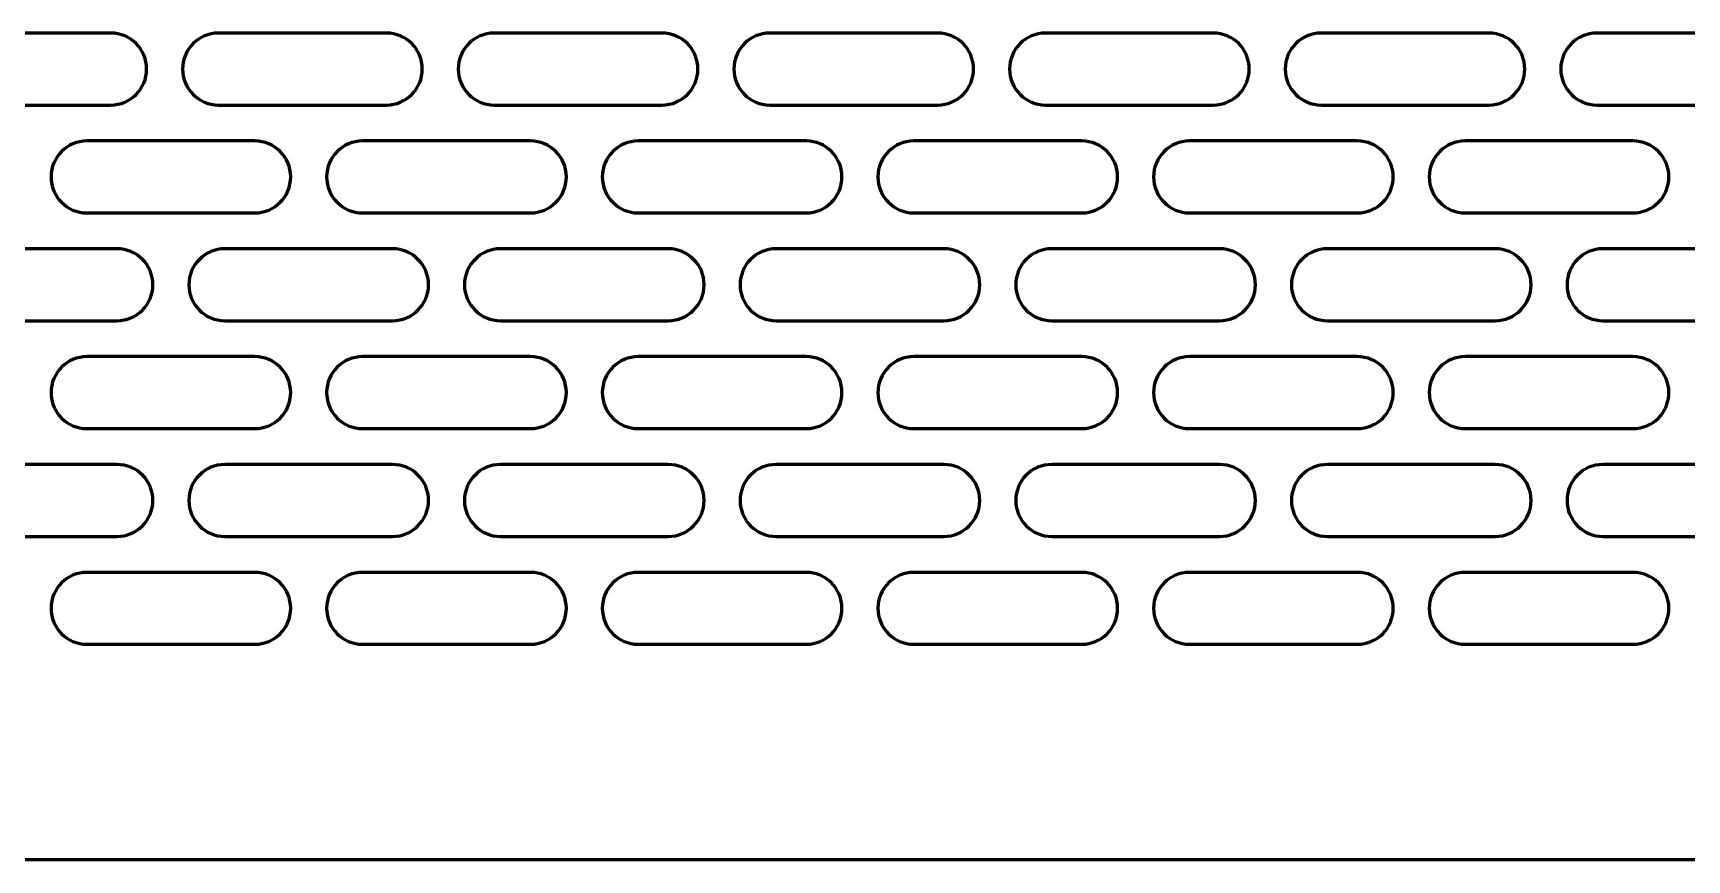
# Model space of a CAD drawing. Header units: millimetres. Extents: x -218 to 987, y 3 to 153.
# Drawn here: x 73.9 to 211.9, y 2.8 to 71.8 of the extents above; entities that cross this region are included whole.
import ezdxf

# ---------------------------------------------------------------- set-up
doc = ezdxf.new("R2010")
doc.units = ezdxf.units.MM
doc.linetypes.add('K5LT_BASIC', pattern=[0])
doc.layers.add('Системный слой', color=7, linetype='Continuous')

# ---------------------------------------------------------------- blocks, each defined once
blk = doc.blocks.new('U0')
at = {"layer": 'Системный слой', "color": 5, "linetype": 'K5LT_BASIC', "lineweight": 60, "true_color": 0x0000ff}
blk.add_line((986.88, 2.82), (-218.12, 2.82), dxfattribs=at)
blk = doc.blocks.new('U580')
at = {"layer": 'Системный слой', "color": 5, "linetype": 'K5LT_BASIC', "lineweight": 60, "true_color": 0x0000ff}
for p, q in [((207.38, 26.82), (193.38, 26.82)), ((193.38, 20.82), (207.38, 20.82))]:
    blk.add_line(p, q, dxfattribs=at)
for centre, start, end in [((193.38, 23.82), 90, 270), ((207.38, 23.82), 270, 90)]:
    blk.add_arc(centre, 3, start, end, dxfattribs=at)
blk = doc.blocks.new('U581')
at = {"layer": 'Системный слой', "color": 5, "linetype": 'K5LT_BASIC', "lineweight": 60, "true_color": 0x0000ff}
for p, q in [((184.38, 26.82), (170.38, 26.82)), ((170.38, 20.82), (184.38, 20.82))]:
    blk.add_line(p, q, dxfattribs=at)
for centre, start, end in [((170.38, 23.82), 90, 270), ((184.38, 23.82), 270, 90)]:
    blk.add_arc(centre, 3, start, end, dxfattribs=at)
blk = doc.blocks.new('U582')
at = {"layer": 'Системный слой', "color": 5, "linetype": 'K5LT_BASIC', "lineweight": 60, "true_color": 0x0000ff}
for p, q in [((161.38, 26.82), (147.38, 26.82)), ((147.38, 20.82), (161.38, 20.82))]:
    blk.add_line(p, q, dxfattribs=at)
for centre, start, end in [((147.38, 23.82), 90, 270), ((161.38, 23.82), 270, 90)]:
    blk.add_arc(centre, 3, start, end, dxfattribs=at)
blk = doc.blocks.new('U583')
at = {"layer": 'Системный слой', "color": 5, "linetype": 'K5LT_BASIC', "lineweight": 60, "true_color": 0x0000ff}
for p, q in [((138.38, 26.82), (124.38, 26.82)), ((124.38, 20.82), (138.38, 20.82))]:
    blk.add_line(p, q, dxfattribs=at)
for centre, start, end in [((124.38, 23.82), 90, 270), ((138.38, 23.82), 270, 90)]:
    blk.add_arc(centre, 3, start, end, dxfattribs=at)
blk = doc.blocks.new('U584')
at = {"layer": 'Системный слой', "color": 5, "linetype": 'K5LT_BASIC', "lineweight": 60, "true_color": 0x0000ff}
for p, q in [((115.38, 26.82), (101.38, 26.82)), ((101.38, 20.82), (115.38, 20.82))]:
    blk.add_line(p, q, dxfattribs=at)
for centre, start, end in [((101.38, 23.82), 90, 270), ((115.38, 23.82), 270, 90)]:
    blk.add_arc(centre, 3, start, end, dxfattribs=at)
blk = doc.blocks.new('U585')
at = {"layer": 'Системный слой', "color": 5, "linetype": 'K5LT_BASIC', "lineweight": 60, "true_color": 0x0000ff}
for p, q in [((92.38, 26.82), (78.38, 26.82)), ((78.38, 20.82), (92.38, 20.82))]:
    blk.add_line(p, q, dxfattribs=at)
for centre, start, end in [((78.38, 23.82), 90, 270), ((92.38, 23.82), 270, 90)]:
    blk.add_arc(centre, 3, start, end, dxfattribs=at)
blk = doc.blocks.new('U651')
at = {"layer": 'Системный слой', "color": 5, "linetype": 'K5LT_BASIC', "lineweight": 60, "true_color": 0x0000ff}
for p, q in [((218.36, 71.82), (204.36, 71.82)), ((204.36, 65.82), (218.36, 65.82))]:
    blk.add_line(p, q, dxfattribs=at)
for centre, start, end in [((204.36, 68.82), 90, 270), ((218.36, 68.82), 270, 90)]:
    blk.add_arc(centre, 3, start, end, dxfattribs=at)
blk = doc.blocks.new('U653')
at = {"layer": 'Системный слой', "color": 5, "linetype": 'K5LT_BASIC', "lineweight": 60, "true_color": 0x0000ff}
for p, q in [((218.88, 53.82), (204.88, 53.82)), ((204.88, 47.82), (218.88, 47.82))]:
    blk.add_line(p, q, dxfattribs=at)
for centre, start, end in [((204.88, 50.82), 90, 270), ((218.88, 50.82), 270, 90)]:
    blk.add_arc(centre, 3, start, end, dxfattribs=at)
blk = doc.blocks.new('U655')
at = {"layer": 'Системный слой', "color": 5, "linetype": 'K5LT_BASIC', "lineweight": 60, "true_color": 0x0000ff}
for p, q in [((218.88, 35.82), (204.88, 35.82)), ((204.88, 29.82), (218.88, 29.82))]:
    blk.add_line(p, q, dxfattribs=at)
for centre, start, end in [((204.88, 32.82), 90, 270), ((218.88, 32.82), 270, 90)]:
    blk.add_arc(centre, 3, start, end, dxfattribs=at)
blk = doc.blocks.new('U657')
at = {"layer": 'Системный слой', "color": 5, "linetype": 'K5LT_BASIC', "lineweight": 60, "true_color": 0x0000ff}
for p, q in [((207.38, 62.82), (193.38, 62.82)), ((193.38, 56.82), (207.38, 56.82))]:
    blk.add_line(p, q, dxfattribs=at)
for centre, start, end in [((193.38, 59.82), 90, 270), ((207.38, 59.82), 270, 90)]:
    blk.add_arc(centre, 3, start, end, dxfattribs=at)
blk = doc.blocks.new('U658')
at = {"layer": 'Системный слой', "color": 5, "linetype": 'K5LT_BASIC', "lineweight": 60, "true_color": 0x0000ff}
for p, q in [((207.38, 44.82), (193.38, 44.82)), ((193.38, 38.82), (207.38, 38.82))]:
    blk.add_line(p, q, dxfattribs=at)
for centre, start, end in [((193.38, 41.82), 90, 270), ((207.38, 41.82), 270, 90)]:
    blk.add_arc(centre, 3, start, end, dxfattribs=at)
blk = doc.blocks.new('U660')
at = {"layer": 'Системный слой', "color": 5, "linetype": 'K5LT_BASIC', "lineweight": 60, "true_color": 0x0000ff}
for p, q in [((195.36, 71.82), (181.36, 71.82)), ((181.36, 65.82), (195.36, 65.82))]:
    blk.add_line(p, q, dxfattribs=at)
for centre, start, end in [((181.36, 68.82), 90, 270), ((195.36, 68.82), 270, 90)]:
    blk.add_arc(centre, 3, start, end, dxfattribs=at)
blk = doc.blocks.new('U661')
at = {"layer": 'Системный слой', "color": 5, "linetype": 'K5LT_BASIC', "lineweight": 60, "true_color": 0x0000ff}
for p, q in [((207.38, 62.82), (193.38, 62.82)), ((193.38, 56.82), (207.38, 56.82))]:
    blk.add_line(p, q, dxfattribs=at)
for centre, start, end in [((193.38, 59.82), 90, 270), ((207.38, 59.82), 270, 90)]:
    blk.add_arc(centre, 3, start, end, dxfattribs=at)
blk = doc.blocks.new('U662')
at = {"layer": 'Системный слой', "color": 5, "linetype": 'K5LT_BASIC', "lineweight": 60, "true_color": 0x0000ff}
for p, q in [((195.88, 53.82), (181.88, 53.82)), ((181.88, 47.82), (195.88, 47.82))]:
    blk.add_line(p, q, dxfattribs=at)
for centre, start, end in [((181.88, 50.82), 90, 270), ((195.88, 50.82), 270, 90)]:
    blk.add_arc(centre, 3, start, end, dxfattribs=at)
blk = doc.blocks.new('U663')
at = {"layer": 'Системный слой', "color": 5, "linetype": 'K5LT_BASIC', "lineweight": 60, "true_color": 0x0000ff}
for p, q in [((207.38, 44.82), (193.38, 44.82)), ((193.38, 38.82), (207.38, 38.82))]:
    blk.add_line(p, q, dxfattribs=at)
for centre, start, end in [((193.38, 41.82), 90, 270), ((207.38, 41.82), 270, 90)]:
    blk.add_arc(centre, 3, start, end, dxfattribs=at)
blk = doc.blocks.new('U664')
at = {"layer": 'Системный слой', "color": 5, "linetype": 'K5LT_BASIC', "lineweight": 60, "true_color": 0x0000ff}
for p, q in [((195.88, 35.82), (181.88, 35.82)), ((181.88, 29.82), (195.88, 29.82))]:
    blk.add_line(p, q, dxfattribs=at)
for centre, start, end in [((181.88, 32.82), 90, 270), ((195.88, 32.82), 270, 90)]:
    blk.add_arc(centre, 3, start, end, dxfattribs=at)
blk = doc.blocks.new('U666')
at = {"layer": 'Системный слой', "color": 5, "linetype": 'K5LT_BASIC', "lineweight": 60, "true_color": 0x0000ff}
for p, q in [((184.38, 62.82), (170.38, 62.82)), ((170.38, 56.82), (184.38, 56.82))]:
    blk.add_line(p, q, dxfattribs=at)
for centre, start, end in [((170.38, 59.82), 90, 270), ((184.38, 59.82), 270, 90)]:
    blk.add_arc(centre, 3, start, end, dxfattribs=at)
blk = doc.blocks.new('U667')
at = {"layer": 'Системный слой', "color": 5, "linetype": 'K5LT_BASIC', "lineweight": 60, "true_color": 0x0000ff}
for p, q in [((184.38, 44.82), (170.38, 44.82)), ((170.38, 38.82), (184.38, 38.82))]:
    blk.add_line(p, q, dxfattribs=at)
for centre, start, end in [((170.38, 41.82), 90, 270), ((184.38, 41.82), 270, 90)]:
    blk.add_arc(centre, 3, start, end, dxfattribs=at)
blk = doc.blocks.new('U669')
at = {"layer": 'Системный слой', "color": 5, "linetype": 'K5LT_BASIC', "lineweight": 60, "true_color": 0x0000ff}
for p, q in [((172.36, 71.82), (158.36, 71.82)), ((158.36, 65.82), (172.36, 65.82))]:
    blk.add_line(p, q, dxfattribs=at)
for centre, start, end in [((158.36, 68.82), 90, 270), ((172.36, 68.82), 270, 90)]:
    blk.add_arc(centre, 3, start, end, dxfattribs=at)
blk = doc.blocks.new('U670')
at = {"layer": 'Системный слой', "color": 5, "linetype": 'K5LT_BASIC', "lineweight": 60, "true_color": 0x0000ff}
for p, q in [((184.38, 62.82), (170.38, 62.82)), ((170.38, 56.82), (184.38, 56.82))]:
    blk.add_line(p, q, dxfattribs=at)
for centre, start, end in [((170.38, 59.82), 90, 270), ((184.38, 59.82), 270, 90)]:
    blk.add_arc(centre, 3, start, end, dxfattribs=at)
blk = doc.blocks.new('U671')
at = {"layer": 'Системный слой', "color": 5, "linetype": 'K5LT_BASIC', "lineweight": 60, "true_color": 0x0000ff}
for p, q in [((172.88, 53.82), (158.88, 53.82)), ((158.88, 47.82), (172.88, 47.82))]:
    blk.add_line(p, q, dxfattribs=at)
for centre, start, end in [((158.88, 50.82), 90, 270), ((172.88, 50.82), 270, 90)]:
    blk.add_arc(centre, 3, start, end, dxfattribs=at)
blk = doc.blocks.new('U672')
at = {"layer": 'Системный слой', "color": 5, "linetype": 'K5LT_BASIC', "lineweight": 60, "true_color": 0x0000ff}
for p, q in [((184.38, 44.82), (170.38, 44.82)), ((170.38, 38.82), (184.38, 38.82))]:
    blk.add_line(p, q, dxfattribs=at)
for centre, start, end in [((170.38, 41.82), 90, 270), ((184.38, 41.82), 270, 90)]:
    blk.add_arc(centre, 3, start, end, dxfattribs=at)
blk = doc.blocks.new('U673')
at = {"layer": 'Системный слой', "color": 5, "linetype": 'K5LT_BASIC', "lineweight": 60, "true_color": 0x0000ff}
for p, q in [((172.88, 35.82), (158.88, 35.82)), ((158.88, 29.82), (172.88, 29.82))]:
    blk.add_line(p, q, dxfattribs=at)
for centre, start, end in [((158.88, 32.82), 90, 270), ((172.88, 32.82), 270, 90)]:
    blk.add_arc(centre, 3, start, end, dxfattribs=at)
blk = doc.blocks.new('U675')
at = {"layer": 'Системный слой', "color": 5, "linetype": 'K5LT_BASIC', "lineweight": 60, "true_color": 0x0000ff}
for p, q in [((161.38, 62.82), (147.38, 62.82)), ((147.38, 56.82), (161.38, 56.82))]:
    blk.add_line(p, q, dxfattribs=at)
for centre, start, end in [((147.38, 59.82), 90, 270), ((161.38, 59.82), 270, 90)]:
    blk.add_arc(centre, 3, start, end, dxfattribs=at)
blk = doc.blocks.new('U676')
at = {"layer": 'Системный слой', "color": 5, "linetype": 'K5LT_BASIC', "lineweight": 60, "true_color": 0x0000ff}
for p, q in [((161.38, 44.82), (147.38, 44.82)), ((147.38, 38.82), (161.38, 38.82))]:
    blk.add_line(p, q, dxfattribs=at)
for centre, start, end in [((147.38, 41.82), 90, 270), ((161.38, 41.82), 270, 90)]:
    blk.add_arc(centre, 3, start, end, dxfattribs=at)
blk = doc.blocks.new('U678')
at = {"layer": 'Системный слой', "color": 5, "linetype": 'K5LT_BASIC', "lineweight": 60, "true_color": 0x0000ff}
for p, q in [((149.36, 71.82), (135.36, 71.82)), ((135.36, 65.82), (149.36, 65.82))]:
    blk.add_line(p, q, dxfattribs=at)
for centre, start, end in [((135.36, 68.82), 90, 270), ((149.36, 68.82), 270, 90)]:
    blk.add_arc(centre, 3, start, end, dxfattribs=at)
blk = doc.blocks.new('U679')
at = {"layer": 'Системный слой', "color": 5, "linetype": 'K5LT_BASIC', "lineweight": 60, "true_color": 0x0000ff}
for p, q in [((161.38, 62.82), (147.38, 62.82)), ((147.38, 56.82), (161.38, 56.82))]:
    blk.add_line(p, q, dxfattribs=at)
for centre, start, end in [((147.38, 59.82), 90, 270), ((161.38, 59.82), 270, 90)]:
    blk.add_arc(centre, 3, start, end, dxfattribs=at)
blk = doc.blocks.new('U680')
at = {"layer": 'Системный слой', "color": 5, "linetype": 'K5LT_BASIC', "lineweight": 60, "true_color": 0x0000ff}
for p, q in [((149.88, 53.82), (135.88, 53.82)), ((135.88, 47.82), (149.88, 47.82))]:
    blk.add_line(p, q, dxfattribs=at)
for centre, start, end in [((135.88, 50.82), 90, 270), ((149.88, 50.82), 270, 90)]:
    blk.add_arc(centre, 3, start, end, dxfattribs=at)
blk = doc.blocks.new('U681')
at = {"layer": 'Системный слой', "color": 5, "linetype": 'K5LT_BASIC', "lineweight": 60, "true_color": 0x0000ff}
for p, q in [((161.38, 44.82), (147.38, 44.82)), ((147.38, 38.82), (161.38, 38.82))]:
    blk.add_line(p, q, dxfattribs=at)
for centre, start, end in [((147.38, 41.82), 90, 270), ((161.38, 41.82), 270, 90)]:
    blk.add_arc(centre, 3, start, end, dxfattribs=at)
blk = doc.blocks.new('U682')
at = {"layer": 'Системный слой', "color": 5, "linetype": 'K5LT_BASIC', "lineweight": 60, "true_color": 0x0000ff}
for p, q in [((149.88, 35.82), (135.88, 35.82)), ((135.88, 29.82), (149.88, 29.82))]:
    blk.add_line(p, q, dxfattribs=at)
for centre, start, end in [((135.88, 32.82), 90, 270), ((149.88, 32.82), 270, 90)]:
    blk.add_arc(centre, 3, start, end, dxfattribs=at)
blk = doc.blocks.new('U684')
at = {"layer": 'Системный слой', "color": 5, "linetype": 'K5LT_BASIC', "lineweight": 60, "true_color": 0x0000ff}
for p, q in [((138.38, 62.82), (124.38, 62.82)), ((124.38, 56.82), (138.38, 56.82))]:
    blk.add_line(p, q, dxfattribs=at)
for centre, start, end in [((124.38, 59.82), 90, 270), ((138.38, 59.82), 270, 90)]:
    blk.add_arc(centre, 3, start, end, dxfattribs=at)
blk = doc.blocks.new('U685')
at = {"layer": 'Системный слой', "color": 5, "linetype": 'K5LT_BASIC', "lineweight": 60, "true_color": 0x0000ff}
for p, q in [((138.38, 44.82), (124.38, 44.82)), ((124.38, 38.82), (138.38, 38.82))]:
    blk.add_line(p, q, dxfattribs=at)
for centre, start, end in [((124.38, 41.82), 90, 270), ((138.38, 41.82), 270, 90)]:
    blk.add_arc(centre, 3, start, end, dxfattribs=at)
blk = doc.blocks.new('U687')
at = {"layer": 'Системный слой', "color": 5, "linetype": 'K5LT_BASIC', "lineweight": 60, "true_color": 0x0000ff}
for p, q in [((126.36, 71.82), (112.36, 71.82)), ((112.36, 65.82), (126.36, 65.82))]:
    blk.add_line(p, q, dxfattribs=at)
for centre, start, end in [((112.36, 68.82), 90, 270), ((126.36, 68.82), 270, 90)]:
    blk.add_arc(centre, 3, start, end, dxfattribs=at)
blk = doc.blocks.new('U688')
at = {"layer": 'Системный слой', "color": 5, "linetype": 'K5LT_BASIC', "lineweight": 60, "true_color": 0x0000ff}
for p, q in [((138.38, 62.82), (124.38, 62.82)), ((124.38, 56.82), (138.38, 56.82))]:
    blk.add_line(p, q, dxfattribs=at)
for centre, start, end in [((124.38, 59.82), 90, 270), ((138.38, 59.82), 270, 90)]:
    blk.add_arc(centre, 3, start, end, dxfattribs=at)
blk = doc.blocks.new('U689')
at = {"layer": 'Системный слой', "color": 5, "linetype": 'K5LT_BASIC', "lineweight": 60, "true_color": 0x0000ff}
for p, q in [((126.88, 53.82), (112.88, 53.82)), ((112.88, 47.82), (126.88, 47.82))]:
    blk.add_line(p, q, dxfattribs=at)
for centre, start, end in [((112.88, 50.82), 90, 270), ((126.88, 50.82), 270, 90)]:
    blk.add_arc(centre, 3, start, end, dxfattribs=at)
blk = doc.blocks.new('U690')
at = {"layer": 'Системный слой', "color": 5, "linetype": 'K5LT_BASIC', "lineweight": 60, "true_color": 0x0000ff}
for p, q in [((138.38, 44.82), (124.38, 44.82)), ((124.38, 38.82), (138.38, 38.82))]:
    blk.add_line(p, q, dxfattribs=at)
for centre, start, end in [((124.38, 41.82), 90, 270), ((138.38, 41.82), 270, 90)]:
    blk.add_arc(centre, 3, start, end, dxfattribs=at)
blk = doc.blocks.new('U691')
at = {"layer": 'Системный слой', "color": 5, "linetype": 'K5LT_BASIC', "lineweight": 60, "true_color": 0x0000ff}
for p, q in [((126.88, 35.82), (112.88, 35.82)), ((112.88, 29.82), (126.88, 29.82))]:
    blk.add_line(p, q, dxfattribs=at)
for centre, start, end in [((112.88, 32.82), 90, 270), ((126.88, 32.82), 270, 90)]:
    blk.add_arc(centre, 3, start, end, dxfattribs=at)
blk = doc.blocks.new('U693')
at = {"layer": 'Системный слой', "color": 5, "linetype": 'K5LT_BASIC', "lineweight": 60, "true_color": 0x0000ff}
for p, q in [((115.38, 62.82), (101.38, 62.82)), ((101.38, 56.82), (115.38, 56.82))]:
    blk.add_line(p, q, dxfattribs=at)
for centre, start, end in [((101.38, 59.82), 90, 270), ((115.38, 59.82), 270, 90)]:
    blk.add_arc(centre, 3, start, end, dxfattribs=at)
blk = doc.blocks.new('U694')
at = {"layer": 'Системный слой', "color": 5, "linetype": 'K5LT_BASIC', "lineweight": 60, "true_color": 0x0000ff}
for p, q in [((115.38, 44.82), (101.38, 44.82)), ((101.38, 38.82), (115.38, 38.82))]:
    blk.add_line(p, q, dxfattribs=at)
for centre, start, end in [((101.38, 41.82), 90, 270), ((115.38, 41.82), 270, 90)]:
    blk.add_arc(centre, 3, start, end, dxfattribs=at)
blk = doc.blocks.new('U696')
at = {"layer": 'Системный слой', "color": 5, "linetype": 'K5LT_BASIC', "lineweight": 60, "true_color": 0x0000ff}
for p, q in [((103.36, 71.82), (89.36, 71.82)), ((89.36, 65.82), (103.36, 65.82))]:
    blk.add_line(p, q, dxfattribs=at)
for centre, start, end in [((89.36, 68.82), 90, 270), ((103.36, 68.82), 270, 90)]:
    blk.add_arc(centre, 3, start, end, dxfattribs=at)
blk = doc.blocks.new('U697')
at = {"layer": 'Системный слой', "color": 5, "linetype": 'K5LT_BASIC', "lineweight": 60, "true_color": 0x0000ff}
for p, q in [((115.38, 62.82), (101.38, 62.82)), ((101.38, 56.82), (115.38, 56.82))]:
    blk.add_line(p, q, dxfattribs=at)
for centre, start, end in [((101.38, 59.82), 90, 270), ((115.38, 59.82), 270, 90)]:
    blk.add_arc(centre, 3, start, end, dxfattribs=at)
blk = doc.blocks.new('U698')
at = {"layer": 'Системный слой', "color": 5, "linetype": 'K5LT_BASIC', "lineweight": 60, "true_color": 0x0000ff}
for p, q in [((103.88, 53.82), (89.88, 53.82)), ((89.88, 47.82), (103.88, 47.82))]:
    blk.add_line(p, q, dxfattribs=at)
for centre, start, end in [((89.88, 50.82), 90, 270), ((103.88, 50.82), 270, 90)]:
    blk.add_arc(centre, 3, start, end, dxfattribs=at)
blk = doc.blocks.new('U699')
at = {"layer": 'Системный слой', "color": 5, "linetype": 'K5LT_BASIC', "lineweight": 60, "true_color": 0x0000ff}
for p, q in [((115.38, 44.82), (101.38, 44.82)), ((101.38, 38.82), (115.38, 38.82))]:
    blk.add_line(p, q, dxfattribs=at)
for centre, start, end in [((101.38, 41.82), 90, 270), ((115.38, 41.82), 270, 90)]:
    blk.add_arc(centre, 3, start, end, dxfattribs=at)
blk = doc.blocks.new('U700')
at = {"layer": 'Системный слой', "color": 5, "linetype": 'K5LT_BASIC', "lineweight": 60, "true_color": 0x0000ff}
for p, q in [((103.88, 35.82), (89.88, 35.82)), ((89.88, 29.82), (103.88, 29.82))]:
    blk.add_line(p, q, dxfattribs=at)
for centre, start, end in [((89.88, 32.82), 90, 270), ((103.88, 32.82), 270, 90)]:
    blk.add_arc(centre, 3, start, end, dxfattribs=at)
blk = doc.blocks.new('U702')
at = {"layer": 'Системный слой', "color": 5, "linetype": 'K5LT_BASIC', "lineweight": 60, "true_color": 0x0000ff}
for p, q in [((92.38, 62.82), (78.38, 62.82)), ((78.38, 56.82), (92.38, 56.82))]:
    blk.add_line(p, q, dxfattribs=at)
for centre, start, end in [((78.38, 59.82), 90, 270), ((92.38, 59.82), 270, 90)]:
    blk.add_arc(centre, 3, start, end, dxfattribs=at)
blk = doc.blocks.new('U703')
at = {"layer": 'Системный слой', "color": 5, "linetype": 'K5LT_BASIC', "lineweight": 60, "true_color": 0x0000ff}
for p, q in [((92.38, 44.82), (78.38, 44.82)), ((78.38, 38.82), (92.38, 38.82))]:
    blk.add_line(p, q, dxfattribs=at)
for centre, start, end in [((78.38, 41.82), 90, 270), ((92.38, 41.82), 270, 90)]:
    blk.add_arc(centre, 3, start, end, dxfattribs=at)
blk = doc.blocks.new('U705')
at = {"layer": 'Системный слой', "color": 5, "linetype": 'K5LT_BASIC', "lineweight": 60, "true_color": 0x0000ff}
for p, q in [((80.36, 71.82), (66.36, 71.82)), ((66.36, 65.82), (80.36, 65.82))]:
    blk.add_line(p, q, dxfattribs=at)
for centre, start, end in [((66.36, 68.82), 90, 270), ((80.36, 68.82), 270, 90)]:
    blk.add_arc(centre, 3, start, end, dxfattribs=at)
blk = doc.blocks.new('U706')
at = {"layer": 'Системный слой', "color": 5, "linetype": 'K5LT_BASIC', "lineweight": 60, "true_color": 0x0000ff}
for p, q in [((92.38, 62.82), (78.38, 62.82)), ((78.38, 56.82), (92.38, 56.82))]:
    blk.add_line(p, q, dxfattribs=at)
for centre, start, end in [((78.38, 59.82), 90, 270), ((92.38, 59.82), 270, 90)]:
    blk.add_arc(centre, 3, start, end, dxfattribs=at)
blk = doc.blocks.new('U707')
at = {"layer": 'Системный слой', "color": 5, "linetype": 'K5LT_BASIC', "lineweight": 60, "true_color": 0x0000ff}
for p, q in [((80.88, 53.82), (66.88, 53.82)), ((66.88, 47.82), (80.88, 47.82))]:
    blk.add_line(p, q, dxfattribs=at)
for centre, start, end in [((66.88, 50.82), 90, 270), ((80.88, 50.82), 270, 90)]:
    blk.add_arc(centre, 3, start, end, dxfattribs=at)
blk = doc.blocks.new('U708')
at = {"layer": 'Системный слой', "color": 5, "linetype": 'K5LT_BASIC', "lineweight": 60, "true_color": 0x0000ff}
for p, q in [((92.38, 44.82), (78.38, 44.82)), ((78.38, 38.82), (92.38, 38.82))]:
    blk.add_line(p, q, dxfattribs=at)
for centre, start, end in [((78.38, 41.82), 90, 270), ((92.38, 41.82), 270, 90)]:
    blk.add_arc(centre, 3, start, end, dxfattribs=at)
blk = doc.blocks.new('U709')
at = {"layer": 'Системный слой', "color": 5, "linetype": 'K5LT_BASIC', "lineweight": 60, "true_color": 0x0000ff}
for p, q in [((80.88, 35.82), (66.88, 35.82)), ((66.88, 29.82), (80.88, 29.82))]:
    blk.add_line(p, q, dxfattribs=at)
for centre, start, end in [((66.88, 32.82), 90, 270), ((80.88, 32.82), 270, 90)]:
    blk.add_arc(centre, 3, start, end, dxfattribs=at)

msp = doc.modelspace()

# ---------------------------------------------------------------- block references
at = {"layer": 'Системный слой'}
for name in ['U0', 'U705', 'U696', 'U687', 'U678', 'U669', 'U660', 'U651', 'U702', 'U706', 'U693', 'U697', 'U684', 'U688', 'U675', 'U679', 'U666', 'U670', 'U657', 'U661', 'U707', 'U698', 'U689', 'U680', 'U671', 'U662', 'U653', 'U703', 'U708', 'U694', 'U699', 'U685', 'U690', 'U676', 'U681', 'U667', 'U672', 'U658', 'U663', 'U709', 'U700', 'U691', 'U682', 'U673', 'U664', 'U655', 'U585', 'U584', 'U583', 'U582', 'U581', 'U580']:
    msp.add_blockref(name, (0, 0), dxfattribs=at)

doc.saveas('drawing.dxf')
